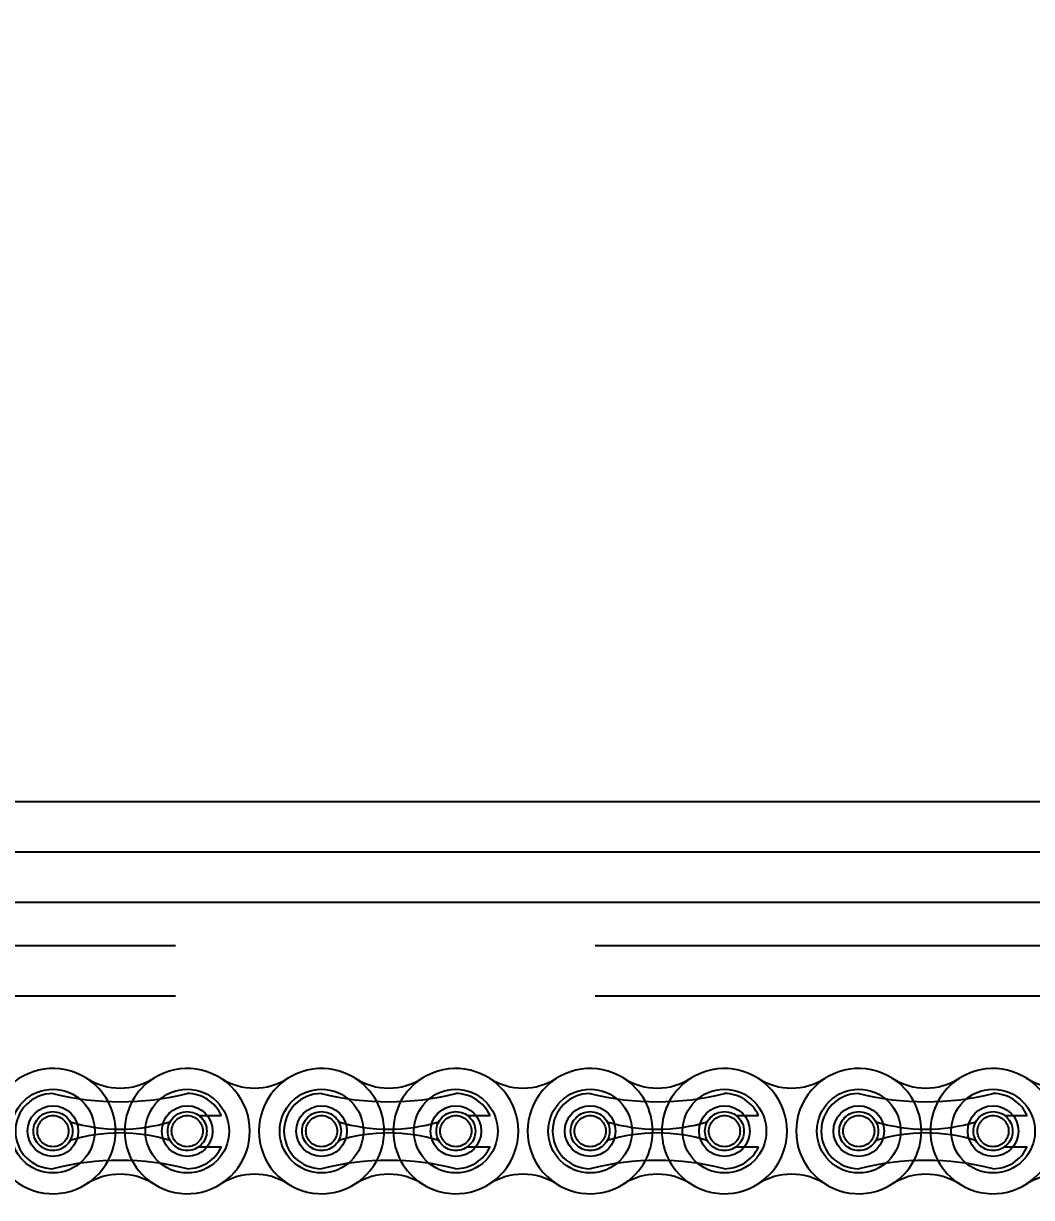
# Model space of a CAD drawing. Header units: metres. Extents: x 0 to 21025, y 0 to 14850.
# Drawn here: x 2786.8 to 2882.1, y 6397.4 to 6508.5 of the extents above; entities that cross this region are included whole.
import ezdxf

# ---------------------------------------------------------------- set-up
doc = ezdxf.new("R2010")
doc.units = ezdxf.units.M
doc.header["$LTSCALE"] = 25
doc.linetypes.add('HIDDEN2', pattern=[4.7625, 3.175, -1.5875])
for name, color, linetype in [('18_COTAS', 7, 'Continuous'), ('SL4', 4, 'Continuous'), ('ST1', 7, 'HIDDEN2')]:
    doc.layers.add(name, color=color, linetype=linetype)
doc.styles.add('ROMANS', font='ROMANS.SHX')
doc.dimstyles.new('25___1-25', dxfattribs={"dimscale": 25, "dimtxt": 2.5, "dimasz": 2, "dimexe": 1.5, "dimexo": 1, "dimgap": 0.5, "dimtad": 1, "dimzin": 12, "dimtxsty": 'ROMANS', "dimcen": 0, "dimclrd": 256, "dimclre": 256, "dimclrt": 3, "dimazin": 3, "dimtfac": 1, "dimtmove": 0, "dimatfit": 0, "dimfxl": 1, "dimlwd": -1, "dimlwe": -1, "dimarcsym": 0})

# ---------------------------------------------------------------- blocks, each defined once
blk = doc.blocks.new('*D49')
at = {"layer": '18_COTAS', "transparency": 16777216}
for p, q in [((2751.77, 6357.87), (2751.77, 7037.95)), ((5720.75, 6357.87), (5720.75, 7037.95)), ((2801.77, 7000.45), (5670.75, 7000.45))]:
    blk.add_line(p, q, dxfattribs=at)
for points in [[(2801.77, 7008.78), (2801.77, 6992.11), (2751.77, 7000.45)], [(5670.75, 7008.78), (5670.75, 6992.11), (5720.75, 7000.45)]]:
    blk.add_solid(points, dxfattribs=at)
at = {"layer": 'Defpoints', "color": 0, "transparency": 16777216}
for p in [(5720.75, 7000.45), (2751.77, 6332.87), (5720.75, 6332.87)]:
    blk.add_point(p, dxfattribs=at)
at = {"layer": '18_COTAS', "color": 3, "transparency": 16777216, "insert": (4236.26, 7050.15), "char_height": 62.5, "attachment_point": 5, "style": 'ROMANS'}
blk.add_mtext('2968,98', dxfattribs=at)

msp = doc.modelspace()

# ---------------------------------------------------------------- linework, layer by layer
at = {"layer": 'SL4'}
for p, q in [((2772.497, 6434.865), (3543.773, 6434.865)), ((2773.773, 6430.103), (3543.773, 6430.103)), ((3543.773, 6425.34), (2773.773, 6425.34))]:
    msp.add_line(p, q, dxfattribs=at)
for centre, radius in [((2789.547, 6403.705), 2.398), ((2802.247, 6403.705), 2.398), ((2814.947, 6403.705), 2.398), ((2827.647, 6403.705), 2.398), ((2840.347, 6403.705), 2.398), ((2853.047, 6403.705), 2.399), ((2865.747, 6403.705), 2.398), ((2878.447, 6403.705), 2.399)]:
    msp.add_circle(centre, radius, dxfattribs=at)
for centre, start, end in [((2789.547, 6403.705), 57.56669, 302.43331), ((2802.247, 6403.705), 237.56669, 122.43331), ((2814.947, 6403.705), 57.56669, 302.43331), ((2827.647, 6403.705), 237.56669, 122.43331), ((2840.347, 6403.705), 57.56669, 302.43331), ((2853.047, 6403.705), 237.56669, 122.43331), ((2865.747, 6403.705), 57.56669, 302.43331), ((2878.447, 6403.705), 237.56669, 122.43331), ((2795.897, 6413.698), 237.56669, 302.43331), ((2808.597, 6413.698), 237.56669, 302.43331), ((2821.297, 6413.698), 237.56669, 302.43331), ((2833.997, 6413.698), 237.56669, 302.43331), ((2846.697, 6413.698), 237.56669, 302.43331), ((2859.397, 6413.698), 237.56669, 302.43331), ((2872.097, 6413.698), 237.56669, 302.43331), ((2884.797, 6413.698), 237.56669, 302.43331), ((2795.897, 6393.712), 57.56669, 122.43331), ((2808.597, 6393.712), 57.56669, 122.43331), ((2821.297, 6393.712), 57.56669, 122.43331), ((2833.997, 6393.712), 57.56669, 122.43331), ((2846.697, 6393.712), 57.56669, 122.43331), ((2859.397, 6393.712), 57.56669, 122.43331), ((2872.097, 6393.712), 57.56669, 122.43331), ((2884.797, 6393.712), 57.56669, 122.43331)]:
    msp.add_arc(centre, 5.92, start, end, dxfattribs=at)
at = {"layer": 'ST1'}
for p, q in [((3543.773, 6425.34), (2543.773, 6425.34)), ((2920.204, 6421.215), (2630.204, 6421.215)), ((2920.204, 6416.458), (2625.447, 6416.458)), ((2803.354, 6405.181), (2805.478, 6405.181)), ((2828.754, 6405.181), (2830.878, 6405.181)), ((2854.154, 6405.181), (2856.278, 6405.181)), ((2879.554, 6405.181), (2881.678, 6405.181)), ((2803.354, 6402.229), (2805.478, 6402.229)), ((2828.754, 6402.229), (2830.878, 6402.229)), ((2854.154, 6402.229), (2856.278, 6402.229)), ((2879.554, 6402.229), (2881.678, 6402.229))]:
    msp.add_line(p, q, dxfattribs=at)
for centre, radius in [((2789.547, 6403.705), 3.96), ((2802.247, 6403.705), 3.96), ((2814.947, 6403.705), 3.96), ((2827.647, 6403.705), 3.96), ((2840.347, 6403.705), 3.96), ((2853.047, 6403.705), 3.96), ((2865.747, 6403.705), 3.96), ((2878.447, 6403.705), 3.96), ((2789.547, 6403.705), 1.845), ((2789.547, 6403.705), 1.476), ((2802.247, 6403.705), 1.845), ((2802.247, 6403.705), 1.476), ((2814.947, 6403.705), 1.845), ((2814.947, 6403.705), 1.476), ((2827.647, 6403.705), 1.845), ((2827.647, 6403.705), 1.476), ((2840.347, 6403.705), 1.845), ((2840.347, 6403.705), 1.476), ((2853.047, 6403.705), 1.845), ((2853.047, 6403.705), 1.476), ((2865.747, 6403.705), 1.845), ((2865.747, 6403.705), 1.476), ((2878.447, 6403.705), 1.845), ((2878.447, 6403.705), 1.476)]:
    msp.add_circle(centre, radius, dxfattribs=at)
for centre, radius, start, end in [((2789.547, 6403.705), 5.92, 302.43328, 57.56674), ((2802.247, 6403.705), 5.92, 122.43328, 237.56672), ((2814.947, 6403.705), 5.92, 302.43326, 57.56674), ((2827.647, 6403.705), 5.92, 122.43328, 237.56672), ((2840.347, 6403.705), 5.92, 302.43326, 57.56674), ((2853.047, 6403.705), 5.92, 122.43328, 237.56672), ((2865.747, 6403.705), 5.92, 302.43328, 57.56672), ((2878.447, 6403.705), 5.92, 122.43328, 237.56672), ((2789.547, 6403.705), 3.552, 90, 270), ((2795.897, 6432.802), 26.322, 256.04015, 283.95985), ((2802.247, 6403.705), 3.552, 24.55336, 90), ((2814.947, 6403.705), 3.552, 90, 270), ((2821.297, 6432.802), 26.322, 256.04015, 283.95985), ((2827.647, 6403.705), 3.552, 24.55336, 90), ((2840.347, 6403.705), 3.552, 90, 270), ((2846.697, 6432.802), 26.322, 256.04015, 283.95985), ((2853.047, 6403.705), 3.552, 24.55336, 90), ((2865.747, 6403.705), 3.552, 90, 270), ((2872.097, 6432.802), 26.322, 256.04015, 283.95985), ((2878.447, 6403.705), 3.552, 24.55336, 90), ((2795.897, 6420.058), 16.175, 252.993, 287.007), ((2821.297, 6420.058), 16.175, 252.993, 287.007), ((2846.697, 6420.058), 16.175, 252.993, 287.007), ((2872.097, 6420.058), 16.175, 252.993, 287.007), ((2795.897, 6387.353), 16.175, 72.993, 107.007), ((2821.297, 6387.353), 16.175, 72.993, 107.007), ((2846.697, 6387.353), 16.175, 72.993, 107.007), ((2872.097, 6387.353), 16.175, 72.993, 107.007), ((2802.247, 6403.705), 3.552, 270, 335.44664), ((2827.647, 6403.705), 3.552, 270, 335.44664), ((2853.047, 6403.705), 3.552, 270, 335.44664), ((2878.447, 6403.705), 3.552, 270, 335.44664), ((2795.897, 6374.609), 26.322, 76.04015, 103.95985), ((2821.297, 6374.609), 26.322, 76.04015, 103.95985), ((2846.697, 6374.609), 26.322, 76.04015, 103.95985), ((2872.097, 6374.609), 26.322, 76.04015, 103.95985)]:
    msp.add_arc(centre, radius, start, end, dxfattribs=at)

# ---------------------------------------------------------------- dimensions: what is measured, and where the dimension line sits
at = {"layer": '18_COTAS'}
dim = msp.add_linear_dim(base=(5720.747753191, 7000.445004906), p1=(2751.772753191, 6332.865322837), p2=(5720.747753191, 6332.865322834), dimstyle='25___1-25', dxfattribs=at)
dim.commit()
dim.dimension.update_dxf_attribs({"geometry": '*D49', "text_midpoint": (4236.260253191, 7050.147385859)})

doc.saveas('drawing.dxf')
